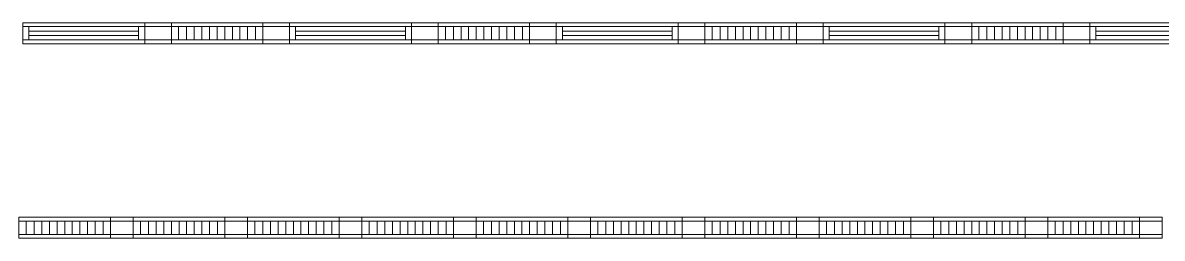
# Model space of a CAD drawing. Header units: millimetres. Extents: x -962357 to -591296, y -195428 to 59420.
# Drawn here: x -809880 to -794930, y -195428 to -192602 of the extents above; entities that cross this region are included whole.
import ezdxf

# ---------------------------------------------------------------- set-up
doc = ezdxf.new("R2010")
doc.units = ezdxf.units.MM
doc.linetypes.add('DPA_Hidden 50', pattern=[3, 2, -1])
doc.layers.add('A-GLAZ-CURT', color=2, linetype='Continuous', lineweight=9)

# ---------------------------------------------------------------- blocks, each defined once
blk = doc.blocks.new('DPA_CP_Metal Ceiling Panel1 - Horizontal with Gap-13297912-4180-01 LOWER PLATFORM LEVEL - REFLECTED CEILING PLAN')
at = {"layer": 'A-GLAZ-CURT'}
for p, q in [((-786232, 152), (-786232, 427)), ((-786232, 152), (-786232, 427)), ((-786232, 427), (-785932, 427)), ((-786232, 427), (-785932, 427)), ((-786232, 152), (-786232, 427)), ((-786232, 377), (-785932, 377)), ((-785932, 152), (-785932, 427)), ((-785932, 427), (-785932, 152)), ((-785932, 427), (-785932, 152)), ((-786232, 202), (-785932, 202)), ((-786232, 152), (-785932, 152)), ((-785932, 152), (-786232, 152)), ((-785932, 152), (-786232, 152))]:
    blk.add_line(p, q, dxfattribs=at)
blk = doc.blocks.new('DPA_CP_Metal Ceiling Luminaire2 - Linear Luminaire-12404975-4180-01 LOWER PLATFORM LEVEL - REFLECTED CEILING PLAN')
at = {"layer": 'A-GLAZ-CURT'}
for p, q in [((-786932, 2702), (-786932, 2977)), ((-786932, 2977), (-785732, 2977)), ((-786932, 2977), (-786932, 2702)), ((-785732, 2977), (-786932, 2977)), ((-786932, 2977), (-785732, 2977)), ((-786932, 2939), (-786932, 2702)), ((-786932, 2927), (-785732, 2927)), ((-785732, 2977), (-785732, 2702)), ((-785732, 2702), (-785732, 2977)), ((-785732, 2939), (-785732, 2702)), ((-786932, 2752), (-785732, 2752)), ((-785732, 2702), (-786932, 2702)), ((-785732, 2702), (-786932, 2702)), ((-786932, 2702), (-785732, 2702))]:
    blk.add_line(p, q, dxfattribs=at)
at = {"layer": 'A-GLAZ-CURT', "linetype": 'DPA_Hidden 50'}
for p, q in [((-786837, 2927), (-786837, 2752)), ((-786732, 2927), (-786732, 2752)), ((-786632, 2927), (-786632, 2752)), ((-786532, 2927), (-786532, 2752)), ((-786432, 2927), (-786432, 2752)), ((-786332, 2927), (-786332, 2752)), ((-786232, 2927), (-786232, 2752)), ((-786132, 2927), (-786132, 2752)), ((-786032, 2927), (-786032, 2752)), ((-785932, 2927), (-785932, 2752)), ((-785827, 2927), (-785827, 2752))]:
    blk.add_line(p, q, dxfattribs=at)
blk = doc.blocks.new('DPA_CP_Metal Ceiling Air Supply1 - Linear Diffuser Air Supply-12404980-4180-01 LOWER PLATFORM LEVEL - REFLECTED CEILING PLAN')
at = {"layer": 'A-GLAZ-CURT'}
for p, q in [((-788882, 2702), (-788882, 2977)), ((-788882, 2977), (-787282, 2977)), ((-788882, 2702), (-788882, 2977)), ((-788882, 2977), (-787282, 2977)), ((-788882, 2977), (-787282, 2977)), ((-788882, 2702), (-788882, 2977)), ((-787282, 2927), (-788882, 2927)), ((-788802, 2927), (-788802, 2752)), ((-787362, 2927), (-787362, 2752)), ((-787282, 2702), (-787282, 2977)), ((-787282, 2977), (-787282, 2702)), ((-787282, 2977), (-787282, 2702)), ((-787282, 2752), (-788882, 2752)), ((-788882, 2702), (-787282, 2702)), ((-787282, 2702), (-788882, 2702)), ((-787282, 2702), (-788882, 2702))]:
    blk.add_line(p, q, dxfattribs=at)
at = {"layer": 'A-GLAZ-CURT', "linetype": 'DPA_Hidden 50'}
for p, q in [((-787362, 2868), (-788802, 2868)), ((-787362, 2810), (-788802, 2810))]:
    blk.add_line(p, q, dxfattribs=at)
blk = doc.blocks.new('DPA_CP_Metal Ceiling Panel1 - Horizontal with Gap-16028279-4180-01 LOWER PLATFORM LEVEL - REFLECTED CEILING PLAN')
at = {"layer": 'A-GLAZ-CURT'}
for p, q in [((-787282, 2702), (-787282, 2977)), ((-787282, 2702), (-787282, 2977)), ((-787282, 2977), (-786932, 2977)), ((-787282, 2977), (-786932, 2977)), ((-787282, 2702), (-787282, 2977)), ((-787282, 2927), (-786932, 2927)), ((-786932, 2702), (-786932, 2977)), ((-786932, 2977), (-786932, 2702)), ((-786932, 2977), (-786932, 2702)), ((-787282, 2752), (-786932, 2752)), ((-787282, 2702), (-786932, 2702)), ((-786932, 2702), (-787282, 2702)), ((-786932, 2702), (-787282, 2702))]:
    blk.add_line(p, q, dxfattribs=at)
blk = doc.blocks.new('C-1-PP19-AR-4180-01-B_20250908-040939_EXDOWNLIGHT')
at = {"layer": 'A-GLAZ-CURT'}
for name, p in [('DPA_CP_Metal Ceiling Air Supply1 - Linear Diffuser Air Supply-12404980-4180-01 LOWER PLATFORM LEVEL - REFLECTED CEILING PLAN', (723682, -199159)), ('DPA_CP_Metal Ceiling Air Supply1 - Linear Diffuser Air Supply-12404980-4180-01 LOWER PLATFORM LEVEL - REFLECTED CEILING PLAN', (723682, -199159)), ('DPA_CP_Metal Ceiling Air Supply1 - Linear Diffuser Air Supply-12404980-4180-01 LOWER PLATFORM LEVEL - REFLECTED CEILING PLAN', (723682, -199159)), ('DPA_CP_Metal Ceiling Panel1 - Horizontal with Gap-16028279-4180-01 LOWER PLATFORM LEVEL - REFLECTED CEILING PLAN', (723682, -199159)), ('DPA_CP_Metal Ceiling Panel1 - Horizontal with Gap-16028279-4180-01 LOWER PLATFORM LEVEL - REFLECTED CEILING PLAN', (723682, -199159)), ('DPA_CP_Metal Ceiling Panel1 - Horizontal with Gap-16028279-4180-01 LOWER PLATFORM LEVEL - REFLECTED CEILING PLAN', (723682, -199159)), ('DPA_CP_Metal Ceiling Luminaire2 - Linear Luminaire-12404975-4180-01 LOWER PLATFORM LEVEL - REFLECTED CEILING PLAN', (723682, -199159)), ('DPA_CP_Metal Ceiling Luminaire2 - Linear Luminaire-12404975-4180-01 LOWER PLATFORM LEVEL - REFLECTED CEILING PLAN', (723682, -199159)), ('DPA_CP_Metal Ceiling Luminaire2 - Linear Luminaire-12404975-4180-01 LOWER PLATFORM LEVEL - REFLECTED CEILING PLAN', (723682, -199159)), ('DPA_CP_Metal Ceiling Panel1 - Horizontal with Gap-16028279-4180-01 LOWER PLATFORM LEVEL - REFLECTED CEILING PLAN', (725232, -199159)), ('DPA_CP_Metal Ceiling Panel1 - Horizontal with Gap-16028279-4180-01 LOWER PLATFORM LEVEL - REFLECTED CEILING PLAN', (725232, -199159)), ('DPA_CP_Metal Ceiling Panel1 - Horizontal with Gap-16028279-4180-01 LOWER PLATFORM LEVEL - REFLECTED CEILING PLAN', (725232, -199159)), ('DPA_CP_Metal Ceiling Air Supply1 - Linear Diffuser Air Supply-12404980-4180-01 LOWER PLATFORM LEVEL - REFLECTED CEILING PLAN', (727182, -199159)), ('DPA_CP_Metal Ceiling Air Supply1 - Linear Diffuser Air Supply-12404980-4180-01 LOWER PLATFORM LEVEL - REFLECTED CEILING PLAN', (727182, -199159)), ('DPA_CP_Metal Ceiling Air Supply1 - Linear Diffuser Air Supply-12404980-4180-01 LOWER PLATFORM LEVEL - REFLECTED CEILING PLAN', (727182, -199159)), ('DPA_CP_Metal Ceiling Panel1 - Horizontal with Gap-16028279-4180-01 LOWER PLATFORM LEVEL - REFLECTED CEILING PLAN', (727182, -199159)), ('DPA_CP_Metal Ceiling Panel1 - Horizontal with Gap-16028279-4180-01 LOWER PLATFORM LEVEL - REFLECTED CEILING PLAN', (727182, -199159)), ('DPA_CP_Metal Ceiling Panel1 - Horizontal with Gap-16028279-4180-01 LOWER PLATFORM LEVEL - REFLECTED CEILING PLAN', (727182, -199159)), ('DPA_CP_Metal Ceiling Luminaire2 - Linear Luminaire-12404975-4180-01 LOWER PLATFORM LEVEL - REFLECTED CEILING PLAN', (727182, -199159)), ('DPA_CP_Metal Ceiling Luminaire2 - Linear Luminaire-12404975-4180-01 LOWER PLATFORM LEVEL - REFLECTED CEILING PLAN', (727182, -199159)), ('DPA_CP_Metal Ceiling Luminaire2 - Linear Luminaire-12404975-4180-01 LOWER PLATFORM LEVEL - REFLECTED CEILING PLAN', (727182, -199159)), ('DPA_CP_Metal Ceiling Panel1 - Horizontal with Gap-16028279-4180-01 LOWER PLATFORM LEVEL - REFLECTED CEILING PLAN', (728732, -199159)), ('DPA_CP_Metal Ceiling Panel1 - Horizontal with Gap-16028279-4180-01 LOWER PLATFORM LEVEL - REFLECTED CEILING PLAN', (728732, -199159)), ('DPA_CP_Metal Ceiling Panel1 - Horizontal with Gap-16028279-4180-01 LOWER PLATFORM LEVEL - REFLECTED CEILING PLAN', (728732, -199159)), ('DPA_CP_Metal Ceiling Air Supply1 - Linear Diffuser Air Supply-12404980-4180-01 LOWER PLATFORM LEVEL - REFLECTED CEILING PLAN', (730682, -199159)), ('DPA_CP_Metal Ceiling Air Supply1 - Linear Diffuser Air Supply-12404980-4180-01 LOWER PLATFORM LEVEL - REFLECTED CEILING PLAN', (730682, -199159)), ('DPA_CP_Metal Ceiling Air Supply1 - Linear Diffuser Air Supply-12404980-4180-01 LOWER PLATFORM LEVEL - REFLECTED CEILING PLAN', (730682, -199159)), ('DPA_CP_Metal Ceiling Panel1 - Horizontal with Gap-16028279-4180-01 LOWER PLATFORM LEVEL - REFLECTED CEILING PLAN', (730682, -199159)), ('DPA_CP_Metal Ceiling Panel1 - Horizontal with Gap-16028279-4180-01 LOWER PLATFORM LEVEL - REFLECTED CEILING PLAN', (730682, -199159)), ('DPA_CP_Metal Ceiling Panel1 - Horizontal with Gap-16028279-4180-01 LOWER PLATFORM LEVEL - REFLECTED CEILING PLAN', (730682, -199159)), ('DPA_CP_Metal Ceiling Luminaire2 - Linear Luminaire-12404975-4180-01 LOWER PLATFORM LEVEL - REFLECTED CEILING PLAN', (730682, -199159)), ('DPA_CP_Metal Ceiling Luminaire2 - Linear Luminaire-12404975-4180-01 LOWER PLATFORM LEVEL - REFLECTED CEILING PLAN', (730682, -199159)), ('DPA_CP_Metal Ceiling Luminaire2 - Linear Luminaire-12404975-4180-01 LOWER PLATFORM LEVEL - REFLECTED CEILING PLAN', (730682, -199159)), ('DPA_CP_Metal Ceiling Panel1 - Horizontal with Gap-16028279-4180-01 LOWER PLATFORM LEVEL - REFLECTED CEILING PLAN', (732232, -199159)), ('DPA_CP_Metal Ceiling Panel1 - Horizontal with Gap-16028279-4180-01 LOWER PLATFORM LEVEL - REFLECTED CEILING PLAN', (732232, -199159)), ('DPA_CP_Metal Ceiling Panel1 - Horizontal with Gap-16028279-4180-01 LOWER PLATFORM LEVEL - REFLECTED CEILING PLAN', (732232, -199159)), ('DPA_CP_Metal Ceiling Air Supply1 - Linear Diffuser Air Supply-12404980-4180-01 LOWER PLATFORM LEVEL - REFLECTED CEILING PLAN', (734182, -199159)), ('DPA_CP_Metal Ceiling Air Supply1 - Linear Diffuser Air Supply-12404980-4180-01 LOWER PLATFORM LEVEL - REFLECTED CEILING PLAN', (734182, -199159)), ('DPA_CP_Metal Ceiling Air Supply1 - Linear Diffuser Air Supply-12404980-4180-01 LOWER PLATFORM LEVEL - REFLECTED CEILING PLAN', (734182, -199159)), ('DPA_CP_Metal Ceiling Panel1 - Horizontal with Gap-16028279-4180-01 LOWER PLATFORM LEVEL - REFLECTED CEILING PLAN', (734182, -199159)), ('DPA_CP_Metal Ceiling Panel1 - Horizontal with Gap-16028279-4180-01 LOWER PLATFORM LEVEL - REFLECTED CEILING PLAN', (734182, -199159)), ('DPA_CP_Metal Ceiling Panel1 - Horizontal with Gap-16028279-4180-01 LOWER PLATFORM LEVEL - REFLECTED CEILING PLAN', (734182, -199159)), ('DPA_CP_Metal Ceiling Luminaire2 - Linear Luminaire-12404975-4180-01 LOWER PLATFORM LEVEL - REFLECTED CEILING PLAN', (734182, -199159)), ('DPA_CP_Metal Ceiling Luminaire2 - Linear Luminaire-12404975-4180-01 LOWER PLATFORM LEVEL - REFLECTED CEILING PLAN', (734182, -199159)), ('DPA_CP_Metal Ceiling Luminaire2 - Linear Luminaire-12404975-4180-01 LOWER PLATFORM LEVEL - REFLECTED CEILING PLAN', (734182, -199159)), ('DPA_CP_Metal Ceiling Panel1 - Horizontal with Gap-16028279-4180-01 LOWER PLATFORM LEVEL - REFLECTED CEILING PLAN', (735732, -199159)), ('DPA_CP_Metal Ceiling Panel1 - Horizontal with Gap-16028279-4180-01 LOWER PLATFORM LEVEL - REFLECTED CEILING PLAN', (735732, -199159)), ('DPA_CP_Metal Ceiling Panel1 - Horizontal with Gap-16028279-4180-01 LOWER PLATFORM LEVEL - REFLECTED CEILING PLAN', (735732, -199159)), ('DPA_CP_Metal Ceiling Air Supply1 - Linear Diffuser Air Supply-12404980-4180-01 LOWER PLATFORM LEVEL - REFLECTED CEILING PLAN', (737682, -199159)), ('DPA_CP_Metal Ceiling Air Supply1 - Linear Diffuser Air Supply-12404980-4180-01 LOWER PLATFORM LEVEL - REFLECTED CEILING PLAN', (737682, -199159)), ('DPA_CP_Metal Ceiling Air Supply1 - Linear Diffuser Air Supply-12404980-4180-01 LOWER PLATFORM LEVEL - REFLECTED CEILING PLAN', (737682, -199159)), ('DPA_CP_Metal Ceiling Luminaire2 - Linear Luminaire-12404975-4180-01 LOWER PLATFORM LEVEL - REFLECTED CEILING PLAN', (721682, -201709)), ('DPA_CP_Metal Ceiling Luminaire2 - Linear Luminaire-12404975-4180-01 LOWER PLATFORM LEVEL - REFLECTED CEILING PLAN', (721682, -201709)), ('DPA_CP_Metal Ceiling Luminaire2 - Linear Luminaire-12404975-4180-01 LOWER PLATFORM LEVEL - REFLECTED CEILING PLAN', (721682, -201709)), ('DPA_CP_Metal Ceiling Panel1 - Horizontal with Gap-13297912-4180-01 LOWER PLATFORM LEVEL - REFLECTED CEILING PLAN', (722182, -199159)), ('DPA_CP_Metal Ceiling Panel1 - Horizontal with Gap-13297912-4180-01 LOWER PLATFORM LEVEL - REFLECTED CEILING PLAN', (722182, -199159)), ('DPA_CP_Metal Ceiling Panel1 - Horizontal with Gap-13297912-4180-01 LOWER PLATFORM LEVEL - REFLECTED CEILING PLAN', (722182, -199159)), ('DPA_CP_Metal Ceiling Luminaire2 - Linear Luminaire-12404975-4180-01 LOWER PLATFORM LEVEL - REFLECTED CEILING PLAN', (723182, -201709)), ('DPA_CP_Metal Ceiling Luminaire2 - Linear Luminaire-12404975-4180-01 LOWER PLATFORM LEVEL - REFLECTED CEILING PLAN', (723182, -201709)), ('DPA_CP_Metal Ceiling Luminaire2 - Linear Luminaire-12404975-4180-01 LOWER PLATFORM LEVEL - REFLECTED CEILING PLAN', (723182, -201709)), ('DPA_CP_Metal Ceiling Panel1 - Horizontal with Gap-13297912-4180-01 LOWER PLATFORM LEVEL - REFLECTED CEILING PLAN', (723682, -199159)), ('DPA_CP_Metal Ceiling Panel1 - Horizontal with Gap-13297912-4180-01 LOWER PLATFORM LEVEL - REFLECTED CEILING PLAN', (723682, -199159)), ('DPA_CP_Metal Ceiling Panel1 - Horizontal with Gap-13297912-4180-01 LOWER PLATFORM LEVEL - REFLECTED CEILING PLAN', (723682, -199159)), ('DPA_CP_Metal Ceiling Luminaire2 - Linear Luminaire-12404975-4180-01 LOWER PLATFORM LEVEL - REFLECTED CEILING PLAN', (724682, -201709)), ('DPA_CP_Metal Ceiling Luminaire2 - Linear Luminaire-12404975-4180-01 LOWER PLATFORM LEVEL - REFLECTED CEILING PLAN', (724682, -201709)), ('DPA_CP_Metal Ceiling Luminaire2 - Linear Luminaire-12404975-4180-01 LOWER PLATFORM LEVEL - REFLECTED CEILING PLAN', (724682, -201709)), ('DPA_CP_Metal Ceiling Panel1 - Horizontal with Gap-13297912-4180-01 LOWER PLATFORM LEVEL - REFLECTED CEILING PLAN', (725182, -199159)), ('DPA_CP_Metal Ceiling Panel1 - Horizontal with Gap-13297912-4180-01 LOWER PLATFORM LEVEL - REFLECTED CEILING PLAN', (725182, -199159)), ('DPA_CP_Metal Ceiling Panel1 - Horizontal with Gap-13297912-4180-01 LOWER PLATFORM LEVEL - REFLECTED CEILING PLAN', (725182, -199159)), ('DPA_CP_Metal Ceiling Luminaire2 - Linear Luminaire-12404975-4180-01 LOWER PLATFORM LEVEL - REFLECTED CEILING PLAN', (726182, -201709)), ('DPA_CP_Metal Ceiling Luminaire2 - Linear Luminaire-12404975-4180-01 LOWER PLATFORM LEVEL - REFLECTED CEILING PLAN', (726182, -201709)), ('DPA_CP_Metal Ceiling Luminaire2 - Linear Luminaire-12404975-4180-01 LOWER PLATFORM LEVEL - REFLECTED CEILING PLAN', (726182, -201709)), ('DPA_CP_Metal Ceiling Panel1 - Horizontal with Gap-13297912-4180-01 LOWER PLATFORM LEVEL - REFLECTED CEILING PLAN', (726682, -199159)), ('DPA_CP_Metal Ceiling Panel1 - Horizontal with Gap-13297912-4180-01 LOWER PLATFORM LEVEL - REFLECTED CEILING PLAN', (726682, -199159)), ('DPA_CP_Metal Ceiling Panel1 - Horizontal with Gap-13297912-4180-01 LOWER PLATFORM LEVEL - REFLECTED CEILING PLAN', (726682, -199159)), ('DPA_CP_Metal Ceiling Luminaire2 - Linear Luminaire-12404975-4180-01 LOWER PLATFORM LEVEL - REFLECTED CEILING PLAN', (727682, -201709)), ('DPA_CP_Metal Ceiling Luminaire2 - Linear Luminaire-12404975-4180-01 LOWER PLATFORM LEVEL - REFLECTED CEILING PLAN', (727682, -201709)), ('DPA_CP_Metal Ceiling Luminaire2 - Linear Luminaire-12404975-4180-01 LOWER PLATFORM LEVEL - REFLECTED CEILING PLAN', (727682, -201709)), ('DPA_CP_Metal Ceiling Panel1 - Horizontal with Gap-13297912-4180-01 LOWER PLATFORM LEVEL - REFLECTED CEILING PLAN', (728182, -199159)), ('DPA_CP_Metal Ceiling Panel1 - Horizontal with Gap-13297912-4180-01 LOWER PLATFORM LEVEL - REFLECTED CEILING PLAN', (728182, -199159)), ('DPA_CP_Metal Ceiling Panel1 - Horizontal with Gap-13297912-4180-01 LOWER PLATFORM LEVEL - REFLECTED CEILING PLAN', (728182, -199159)), ('DPA_CP_Metal Ceiling Luminaire2 - Linear Luminaire-12404975-4180-01 LOWER PLATFORM LEVEL - REFLECTED CEILING PLAN', (729182, -201709)), ('DPA_CP_Metal Ceiling Luminaire2 - Linear Luminaire-12404975-4180-01 LOWER PLATFORM LEVEL - REFLECTED CEILING PLAN', (729182, -201709)), ('DPA_CP_Metal Ceiling Luminaire2 - Linear Luminaire-12404975-4180-01 LOWER PLATFORM LEVEL - REFLECTED CEILING PLAN', (729182, -201709)), ('DPA_CP_Metal Ceiling Panel1 - Horizontal with Gap-13297912-4180-01 LOWER PLATFORM LEVEL - REFLECTED CEILING PLAN', (729682, -199159)), ('DPA_CP_Metal Ceiling Panel1 - Horizontal with Gap-13297912-4180-01 LOWER PLATFORM LEVEL - REFLECTED CEILING PLAN', (729682, -199159)), ('DPA_CP_Metal Ceiling Panel1 - Horizontal with Gap-13297912-4180-01 LOWER PLATFORM LEVEL - REFLECTED CEILING PLAN', (729682, -199159)), ('DPA_CP_Metal Ceiling Luminaire2 - Linear Luminaire-12404975-4180-01 LOWER PLATFORM LEVEL - REFLECTED CEILING PLAN', (730682, -201709)), ('DPA_CP_Metal Ceiling Luminaire2 - Linear Luminaire-12404975-4180-01 LOWER PLATFORM LEVEL - REFLECTED CEILING PLAN', (730682, -201709)), ('DPA_CP_Metal Ceiling Luminaire2 - Linear Luminaire-12404975-4180-01 LOWER PLATFORM LEVEL - REFLECTED CEILING PLAN', (730682, -201709)), ('DPA_CP_Metal Ceiling Panel1 - Horizontal with Gap-13297912-4180-01 LOWER PLATFORM LEVEL - REFLECTED CEILING PLAN', (731182, -199159)), ('DPA_CP_Metal Ceiling Panel1 - Horizontal with Gap-13297912-4180-01 LOWER PLATFORM LEVEL - REFLECTED CEILING PLAN', (731182, -199159)), ('DPA_CP_Metal Ceiling Panel1 - Horizontal with Gap-13297912-4180-01 LOWER PLATFORM LEVEL - REFLECTED CEILING PLAN', (731182, -199159)), ('DPA_CP_Metal Ceiling Luminaire2 - Linear Luminaire-12404975-4180-01 LOWER PLATFORM LEVEL - REFLECTED CEILING PLAN', (732182, -201709)), ('DPA_CP_Metal Ceiling Luminaire2 - Linear Luminaire-12404975-4180-01 LOWER PLATFORM LEVEL - REFLECTED CEILING PLAN', (732182, -201709)), ('DPA_CP_Metal Ceiling Luminaire2 - Linear Luminaire-12404975-4180-01 LOWER PLATFORM LEVEL - REFLECTED CEILING PLAN', (732182, -201709)), ('DPA_CP_Metal Ceiling Panel1 - Horizontal with Gap-13297912-4180-01 LOWER PLATFORM LEVEL - REFLECTED CEILING PLAN', (732682, -199159)), ('DPA_CP_Metal Ceiling Panel1 - Horizontal with Gap-13297912-4180-01 LOWER PLATFORM LEVEL - REFLECTED CEILING PLAN', (732682, -199159)), ('DPA_CP_Metal Ceiling Panel1 - Horizontal with Gap-13297912-4180-01 LOWER PLATFORM LEVEL - REFLECTED CEILING PLAN', (732682, -199159)), ('DPA_CP_Metal Ceiling Luminaire2 - Linear Luminaire-12404975-4180-01 LOWER PLATFORM LEVEL - REFLECTED CEILING PLAN', (733682, -201709)), ('DPA_CP_Metal Ceiling Luminaire2 - Linear Luminaire-12404975-4180-01 LOWER PLATFORM LEVEL - REFLECTED CEILING PLAN', (733682, -201709)), ('DPA_CP_Metal Ceiling Luminaire2 - Linear Luminaire-12404975-4180-01 LOWER PLATFORM LEVEL - REFLECTED CEILING PLAN', (733682, -201709)), ('DPA_CP_Metal Ceiling Panel1 - Horizontal with Gap-13297912-4180-01 LOWER PLATFORM LEVEL - REFLECTED CEILING PLAN', (734182, -199159)), ('DPA_CP_Metal Ceiling Panel1 - Horizontal with Gap-13297912-4180-01 LOWER PLATFORM LEVEL - REFLECTED CEILING PLAN', (734182, -199159)), ('DPA_CP_Metal Ceiling Panel1 - Horizontal with Gap-13297912-4180-01 LOWER PLATFORM LEVEL - REFLECTED CEILING PLAN', (734182, -199159)), ('DPA_CP_Metal Ceiling Luminaire2 - Linear Luminaire-12404975-4180-01 LOWER PLATFORM LEVEL - REFLECTED CEILING PLAN', (735182, -201709)), ('DPA_CP_Metal Ceiling Luminaire2 - Linear Luminaire-12404975-4180-01 LOWER PLATFORM LEVEL - REFLECTED CEILING PLAN', (735182, -201709)), ('DPA_CP_Metal Ceiling Luminaire2 - Linear Luminaire-12404975-4180-01 LOWER PLATFORM LEVEL - REFLECTED CEILING PLAN', (735182, -201709)), ('DPA_CP_Metal Ceiling Panel1 - Horizontal with Gap-13297912-4180-01 LOWER PLATFORM LEVEL - REFLECTED CEILING PLAN', (735682, -199159)), ('DPA_CP_Metal Ceiling Panel1 - Horizontal with Gap-13297912-4180-01 LOWER PLATFORM LEVEL - REFLECTED CEILING PLAN', (735682, -199159)), ('DPA_CP_Metal Ceiling Panel1 - Horizontal with Gap-13297912-4180-01 LOWER PLATFORM LEVEL - REFLECTED CEILING PLAN', (735682, -199159))]:
    blk.add_blockref(name, p, dxfattribs=at)

msp = doc.modelspace()

# ---------------------------------------------------------------- block references
msp.add_blockref('C-1-PP19-AR-4180-01-B_20250908-040939_EXDOWNLIGHT', (-744680, 3580))

doc.saveas('drawing.dxf')
